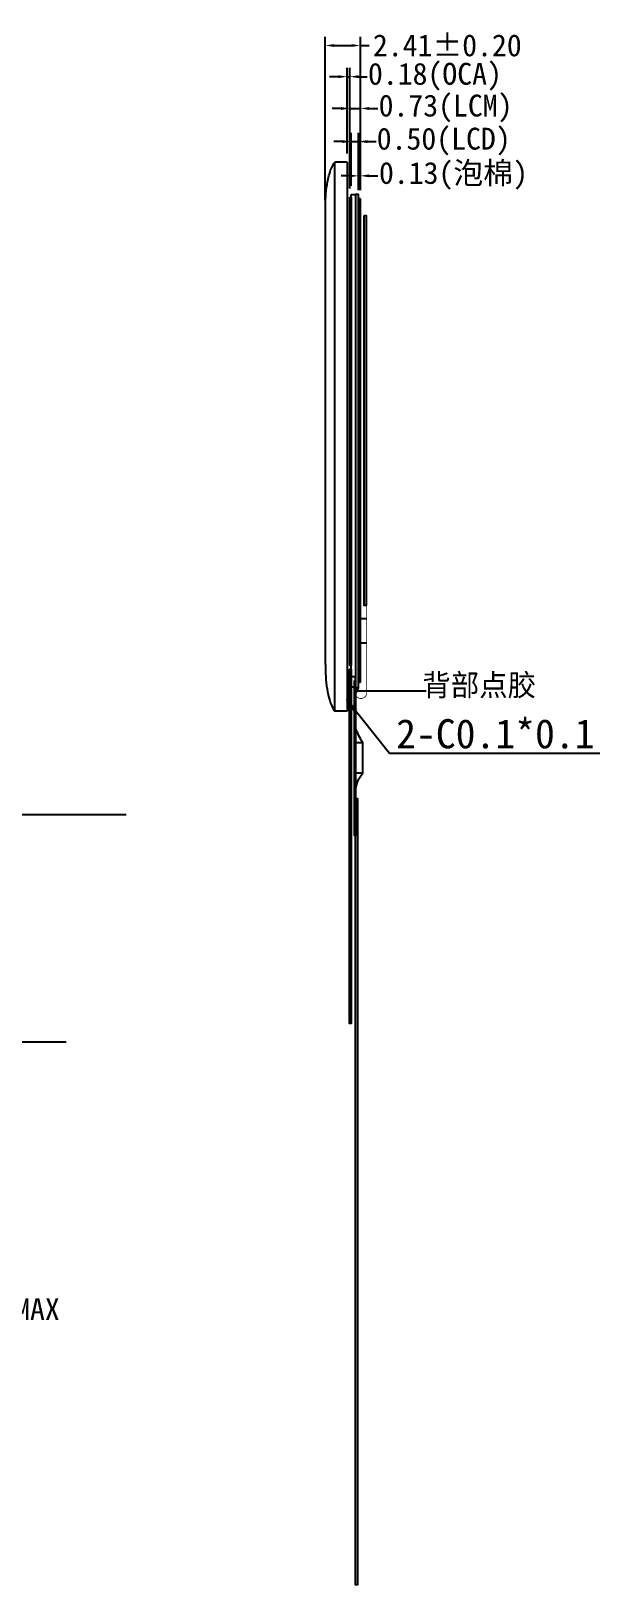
# Model space of a CAD drawing. Header units: millimetres. Extents: x 1387 to 2553, y -68 to 207.
# Drawn here: x 2346.7 to 2385.7, y -9.3 to 97.3 of the extents above; entities that cross this region are included whole.
import ezdxf

# ---------------------------------------------------------------- set-up
doc = ezdxf.new("R2010")
doc.units = ezdxf.units.MM
for name, color, linetype in [('COF', 4, 'Continuous'), ('DIM', 3, 'Continuous'), ('DIM（标注）', 3, 'Continuous'), ('MFPC', 7, 'Continuous'), ('Panel', 7, 'Continuous'), ('POL', 4, 'Continuous'), ('TPFPC', 7, 'Continuous')]:
    doc.layers.add(name, color=color, linetype=linetype)
doc.styles.add('NOTE', font='ROMANS.shx', dxfattribs={"width": 0.8, "bigfont": 'EXTFONT.shx'})
doc.styles.add('宋体', font='')
doc.styles.get('宋体').set_extended_font_data('SimSun')
doc.dimstyles.new('RG', dxfattribs={"dimtxt": 2, "dimasz": 1, "dimexe": 0.5, "dimexo": 0.3, "dimgap": 0.3, "dimtad": 0, "dimzin": 1, "dimdsep": 46, "dimtxsty": '宋体', "dimcen": 2.5, "dimclrd": 256, "dimclre": 256, "dimclrt": 256, "dimadec": 0, "dimazin": 2, "dimtfac": 1, "dimtmove": 0, "dimatfit": 3, "dimfxl": 1, "dimarcsym": 0})
doc.dimstyles.get("Standard").update_dxf_attribs({"dimtxt": 0.18, "dimasz": 0.18, "dimexe": 0.18, "dimexo": 0.0625, "dimgap": 0.09, "dimtad": 0, "dimtih": 1, "dimtoh": 1, "dimdec": 4, "dimzin": 0, "dimdsep": 46, "dimtxsty": 'Standard', "dimcen": 0.09, "dimadec": 0, "dimazin": 0, "dimtfac": 1, "dimtdec": 4, "dimtofl": 0, "dimtmove": 0, "dimatfit": 3, "dimfxl": 1, "dimtolj": 1, "dimtzin": 0, "dimarcsym": 0})
doc.dimstyles.new('STANDARD$0', dxfattribs={"dimtxt": 2, "dimasz": 2, "dimexe": 0.4, "dimexo": 0.4, "dimgap": 0.4, "dimtad": 1, "dimzin": 0, "dimdsep": 46, "dimtxsty": '宋体', "dimcen": 0.4, "dimclrd": 256, "dimclre": 256, "dimclrt": 256, "dimadec": 0, "dimazin": 0, "dimtfac": 1, "dimtofl": 0, "dimtmove": 0, "dimatfit": 3, "dimfxl": 1, "dimtolj": 1, "dimtzin": 0, "dimarcsym": 0})
doc.dimstyles.new('STANDARD$7', dxfattribs={"dimtxt": 1.5, "dimasz": 1.25, "dimexe": 0.25, "dimexo": 0.25, "dimgap": 0.25, "dimtad": 0, "dimzin": 0, "dimdsep": 46, "dimtxsty": 'NOTE', "dimcen": 0.5, "dimclrd": 256, "dimclre": 5, "dimclrt": 256, "dimazin": 0, "dimtfac": 1, "dimtmove": 0, "dimatfit": 1, "dimfxl": 1, "dimtolj": 1, "dimtzin": 0, "dimarcsym": 0})

# ---------------------------------------------------------------- blocks, each defined once
blk = doc.blocks.new('lalioouu')
at = {"layer": 'Panel', "color": 150}
for p, q in [((583.02, 180.85, 0.22), (582.72, 180.85, 0.22)), ((582.72, 180.85, 0.22), (582.72, 180.17, 0.22)), ((582.72, 180.17, 0.22), (582.95, 180.17, 0.22)), ((582.95, 180.17, 0.22), (582.95, 180.61, 0.22)), ((582.95, 180.61, 0.22), (583.02, 180.61, 0.22)), ((583.02, 180.61, 0.22), (583.02, 180.85, 0.22))]:
    blk.add_line(p, q, dxfattribs=at)
blk = doc.blocks.new('adggg')
at = {"layer": 'Panel', "color": 171}
for p, q in [((583.22, 180.11, 0.22), (583.02, 180.11, 0.22)), ((583.02, 180.11, 0.22), (583.02, 179.66, 0.22)), ((583.02, 179.66, 0.22), (583.22, 180.11, 0.22))]:
    blk.add_line(p, q, dxfattribs=at)
blk = doc.blocks.new('FSG SS')
at = {"color": 4, "linetype": 'Continuous'}
for p, q in [((2239.33, 29.13), (2239.33, 66.78)), ((2240.18, 66.78), (2239.33, 66.78)), ((2240.18, 66.78), (2240.18, 29.13)), ((2238.68, 32.33), (2238.68, 63.58)), ((2240.18, 29.13), (2239.33, 29.13))]:
    blk.add_line(p, q, dxfattribs=at)
for points in [[(2238.68, 63.58), (2238.68, 64.14), (2238.72, 64.97), (2238.95, 66.05), (2239.17, 66.56), (2239.33, 66.78)], [(2238.68, 32.33), (2238.68, 31.78), (2238.72, 30.95), (2238.95, 29.87), (2239.17, 29.36), (2239.33, 29.13)]]:
    blk.add_open_spline(points, degree=3, knots=[0, 0, 0, 0, 0.505514, 0.751937, 1, 1, 1, 1], dxfattribs=at)
blk = doc.blocks.new('*D100')
at = {"layer": 'Defpoints', "color": 0, "linetype": 'Continuous'}
for p in [(2369.28, 91.96), (2368.55, 85.88, 0.22), (2369.28, 85.76, 0.22)]:
    blk.add_point(p, dxfattribs=at)
at = {"layer": 'DIM（标注）', "linetype": 'Continuous', "lineweight": -2}
for p, q in [((2367.95, 91.96), (2367.35, 91.96)), ((2368.55, 86.48), (2368.55, 92.56)), ((2368.55, 91.96), (2369.28, 91.96)), ((2369.28, 86.36), (2369.28, 92.56)), ((2369.88, 91.96), (2370.48, 91.96))]:
    blk.add_line(p, q, dxfattribs=at)
at = {"layer": 'DIM（标注）', "linetype": 'Continuous'}
for points in [[(2367.95, 92.06), (2367.95, 91.86), (2368.55, 91.96)], [(2369.88, 92.06), (2369.88, 91.86), (2369.28, 91.96)]]:
    blk.add_solid(points, dxfattribs=at)
at = {"layer": 'DIM（标注）', "linetype": 'Continuous', "insert": (2375.12, 91.96), "char_height": 1.5, "attachment_point": 5, "style": '宋体'}
blk.add_mtext('0.73(LCM)', dxfattribs=at)
blk = doc.blocks.new('*D101')
at = {"layer": 'Defpoints', "color": 0, "linetype": 'Continuous'}
for p in [(2369.28, 87.34), (2369.15, 85.76, 0.22), (2369.28, 85.76, 0.22)]:
    blk.add_point(p, dxfattribs=at)
at = {"layer": 'DIM（标注）', "linetype": 'Continuous', "lineweight": -2}
for p, q in [((2369.15, 86.36), (2369.15, 87.94)), ((2369.28, 86.36), (2369.28, 87.94)), ((2368.55, 87.34), (2367.95, 87.34)), ((2369.15, 87.34), (2369.28, 87.34)), ((2369.88, 87.34), (2370.48, 87.34))]:
    blk.add_line(p, q, dxfattribs=at)
at = {"layer": 'DIM（标注）', "linetype": 'Continuous'}
for points in [[(2368.55, 87.44), (2368.55, 87.24), (2369.15, 87.34)], [(2369.88, 87.44), (2369.88, 87.24), (2369.28, 87.34)]]:
    blk.add_solid(points, dxfattribs=at)
at = {"layer": 'DIM（标注）', "linetype": 'Continuous', "insert": (2375.66, 87.34), "char_height": 1.5, "attachment_point": 5, "style": '宋体'}
blk.add_mtext('0.13({\\fSimSun|b0|i0|c134|p2;泡棉})', dxfattribs=at)
blk = doc.blocks.new('*D98')
at = {"layer": 'Defpoints', "color": 0, "linetype": 'Continuous'}
for p in [(2368.55, 94.14), (2368.37, 88.28, 2.67), (2368.55, 85.88, 2.67)]:
    blk.add_point(p, dxfattribs=at)
at = {"layer": 'DIM（标注）', "linetype": 'Continuous', "lineweight": -2}
for p, q in [((2367.77, 94.14), (2367.17, 94.14)), ((2368.37, 88.88), (2368.37, 94.74)), ((2368.37, 94.14), (2368.55, 94.14)), ((2368.55, 86.48), (2368.55, 94.74)), ((2369.15, 94.14), (2369.75, 94.14))]:
    blk.add_line(p, q, dxfattribs=at)
at = {"layer": 'DIM（标注）', "linetype": 'Continuous'}
for points in [[(2367.77, 94.24), (2367.77, 94.04), (2368.37, 94.14)], [(2369.15, 94.24), (2369.15, 94.04), (2368.55, 94.14)]]:
    blk.add_solid(points, dxfattribs=at)
at = {"layer": 'DIM（标注）', "linetype": 'Continuous', "insert": (2374.39, 94.14), "char_height": 1.5, "attachment_point": 5, "style": '宋体'}
blk.add_mtext('0.18(OCA)', dxfattribs=at)
blk = doc.blocks.new('*D99')
at = {"layer": 'Defpoints', "color": 0, "linetype": 'Continuous'}
for p in [(2369.28, 96.28), (2369.28, 85.76, 2.67), (2366.87, 85.08, 2.67)]:
    blk.add_point(p, dxfattribs=at)
at = {"layer": 'DIM（标注）', "linetype": 'Continuous', "lineweight": -2}
for p, q in [((2366.87, 85.68), (2366.87, 96.88)), ((2367.47, 96.28), (2368.68, 96.28)), ((2369.28, 86.36), (2369.28, 96.88)), ((2369.28, 96.28), (2369.89, 96.28))]:
    blk.add_line(p, q, dxfattribs=at)
at = {"layer": 'DIM（标注）', "linetype": 'Continuous'}
for points in [[(2367.47, 96.38), (2367.47, 96.18), (2366.87, 96.28)], [(2368.68, 96.38), (2368.68, 96.18), (2369.28, 96.28)]]:
    blk.add_solid(points, dxfattribs=at)
at = {"layer": 'DIM（标注）', "linetype": 'Continuous', "insert": (2375.24, 96.28), "char_height": 1.5, "attachment_point": 5, "style": '宋体'}
blk.add_mtext('2.41±0.20', dxfattribs=at)
blk = doc.blocks.new('*D102')
at = {"layer": 'Defpoints', "color": 0, "linetype": 'Continuous'}
for p in [(2369.15, 89.69), (2368.65, 86.06, 2.67), (2369.15, 86.06, 2.67)]:
    blk.add_point(p, dxfattribs=at)
at = {"layer": 'DIM（标注）', "linetype": 'Continuous', "lineweight": -2}
for p, q in [((2368.05, 89.69), (2367.45, 89.69)), ((2368.65, 86.66), (2368.65, 90.29)), ((2368.65, 89.69), (2369.15, 89.69)), ((2369.15, 86.66), (2369.15, 90.29)), ((2369.75, 89.69), (2370.35, 89.69))]:
    blk.add_line(p, q, dxfattribs=at)
at = {"layer": 'DIM（标注）', "linetype": 'Continuous'}
for points in [[(2368.05, 89.79), (2368.05, 89.59), (2368.65, 89.69)], [(2369.75, 89.79), (2369.75, 89.59), (2369.15, 89.69)]]:
    blk.add_solid(points, dxfattribs=at)
at = {"layer": 'DIM（标注）', "linetype": 'Continuous', "insert": (2374.99, 89.69), "char_height": 1.5, "attachment_point": 5, "style": '宋体'}
blk.add_mtext('0.50(LCD)', dxfattribs=at)

msp = doc.modelspace()

# ---------------------------------------------------------------- linework, layer by layer
for p, q in [((2369.282, 85.758, 2.674), (2369.152, 85.758, 2.674)), ((2369.282, 52.608, 2.674), (2369.282, 85.758, 2.674)), ((2369.152, 52.608, 2.674), (2369.282, 52.608, 2.674))]:
    msp.add_line(p, q)
at = {"color": 2}
for p, q in [((2369.277, 55.278, 2.674), (2369.277, 56.948, 2.674)), ((2369.712, 56.948, 2.674), (2369.312, 56.948, 2.674)), ((2369.677, 55.278, 2.674), (2369.277, 55.278, 2.674))]:
    msp.add_line(p, q, dxfattribs=at)
at = {"color": 2, "const_width": 0.05, "elevation": 2.674}
msp.add_lwpolyline([(2368.917, 52.738), (2368.917, 51.888, 1), (2369.712, 51.888), (2369.712, 53.115), (2369.712, 53.591), (2369.712, 60.428)], format="xyb", dxfattribs=at)
at = {"layer": 'COF', "elevation": 2.674}
msp.add_lwpolyline([(2368.882, 52.738), (2368.952, 52.738), (2368.952, 42.094), (2368.882, 42.094)], close=True, dxfattribs=at)
at = {"layer": 'COF', "color": 132, "elevation": 2.674}
for points in [[(2369.456, 48.454, -0.0526312), (2368.952, 49.454)], [(2368.952, 45.194, -0.1589225), (2369.456, 46.394)]]:
    msp.add_lwpolyline(points, format="xyb", dxfattribs=at)
at = {"layer": 'COF', "color": 1, "elevation": 2.674}
msp.add_lwpolyline([(2368.952, 46.394), (2369.456, 46.394), (2369.456, 48.454), (2368.952, 48.454)], close=True, dxfattribs=at)
at = {"layer": 'MFPC', "color": 2, "elevation": 2.674}
for points in [[(2369.547, 84.619), (2369.677, 84.619), (2369.677, 57.878), (2369.547, 57.878)], [(2368.952, 44.643), (2369.082, 44.643), (2369.082, -9.303), (2368.952, -9.303)]]:
    msp.add_lwpolyline(points, close=True, dxfattribs=at)
at = {"layer": 'Panel', "elevation": 2.674}
for points in [[(2368.652, 86.058), (2368.952, 86.058), (2368.952, 52.978), (2368.652, 52.978)], [(2368.952, 52.238), (2369.152, 52.238), (2369.152, 86.058), (2368.952, 86.058)]]:
    msp.add_lwpolyline(points, close=True, dxfattribs=at)
at = {"layer": 'POL', "elevation": 2.674}
msp.add_lwpolyline([(2368.548, 85.878), (2368.652, 85.878), (2368.652, 53.762), (2368.548, 53.762)], close=True, dxfattribs=at)
at = {"layer": 'TPFPC', "color": 30, "elevation": 2.674}
msp.add_lwpolyline([(2368.522, 53.503), (2368.652, 53.503), (2368.652, 29.213), (2368.522, 29.213)], close=True, dxfattribs=at)

# ---------------------------------------------------------------- block references
at = {"color": 7}
msp.add_blockref('FSG SS', (128.196, 21.488, 2.674), dxfattribs=at)
at = {"layer": 'Panel'}
for name in ['lalioouu', 'adggg']:
    msp.add_blockref(name, (1785.929, -127.876, 2.455), dxfattribs=at)

# ---------------------------------------------------------------- texts
at = {"layer": 'DIM', "insert": (2381.323, 53.167, 2.455), "char_height": 1.5, "width": 9.73713, "attachment_point": 3}
msp.add_mtext('背部点胶', dxfattribs=at)
at = {"layer": 'DIM', "attachment_point": 1, "style": '宋体'}
for s, width, insert, char_height in [('2-C0.1*0.1', 16.86434, (2371.73, 50.076, 2.674), 2), ('TP器件区\\P贴绝缘胶\\P0.85MAX', 2.81464, (2341.52, 30.367), 1.5)]:
    msp.add_mtext_dynamic_manual_height_columns(s, width=width, gutter_width=12.5, heights=[0], dxfattribs=dict(at, insert=insert, char_height=char_height))

# ---------------------------------------------------------------- dimensions: what is measured, and where the dimension line sits
at = {"layer": 'DIM（标注）', "linetype": 'Continuous'}
dim = msp.add_linear_dim(base=(2369.282, 96.285), p1=(2366.873, 85.078, 2.674), p2=(2369.282, 85.758, 2.674), dimstyle='STANDARD$0', override={"dimtxt": 1.5, "dimasz": 0.6, "dimexe": 0.6, "dimexo": 0.6, "dimgap": 0.1, "dimtad": 0, "dimcen": 2.5, "dimtol": 1, "dimlim": 0, "dimtp": 0.2, "dimtm": 0.2, "dimtofl": 1, "dimtolj": 0}, dxfattribs=at)
dim.commit()
dim.dimension.update_dxf_attribs({"geometry": '*D99', "text_midpoint": (2375.241, 96.285), "dimtype": 160})
for base, p1, p2, text, picture, middle in [((2368.547781429, 94.140656344), (2368.372781429, 88.277785947, 2.673690095), (2368.547781429, 85.877785947, 2.673690095), '<>(OCA)', '*D98', (2374.38968087, 94.140656344)), ((2369.282, 91.955, 2.455), (2368.548, 85.878, 2.674), (2369.282, 85.758, 2.674), '<>(LCM)', '*D100', (2375.124, 91.955, 2.455)), ((2369.152, 89.692), (2368.652, 86.058, 2.674), (2369.152, 86.058, 2.674), '<>(LCD)', '*D102', (2374.994, 89.692)), ((2369.282, 87.342, 2.455), (2369.152, 85.758, 2.674), (2369.282, 85.758, 2.674), '<>({\\fSimSun|b0|i0|c134|p2;泡棉})', '*D101', (2375.66, 87.342, 2.455))]:
    dim = msp.add_linear_dim(base=base, p1=p1, p2=p2, text=text, dimstyle='STANDARD$0', override={"dimtxt": 1.5, "dimasz": 0.6, "dimexe": 0.6, "dimexo": 0.6, "dimgap": 0.1, "dimtad": 0, "dimcen": 2.5, "dimtofl": 1, "dimtolj": 0}, dxfattribs=at)
    dim.commit()
    dim.dimension.update_dxf_attribs({"geometry": picture, "text_midpoint": middle, "dimtype": 160})

# ---------------------------------------------------------------- leaders
at = {"layer": 'DIM'}
for points, dimstyle, override in [([(2368.318, 51.448, 2.674), (2371.281, 47.752, 2.674), (2385.703, 47.752, 2.674)], 'RG', {"dimgap": 0.3, "dimtad": 0, "dimfxl": 0.2}), ([(2369.052, 52.012, 2.674), (2373.799, 52.012, 2.674)], 'Standard', {"dimgap": 0.3, "dimtad": 0})]:
    msp.add_leader(points, dimstyle=dimstyle, override=override, dxfattribs=at)
at = {"layer": 'DIM', "color": 5}
for points in [[(2335.268, 40.563), (2338.967, 43.535), (2353.209, 43.535)], [(2337.515, 32.135), (2341.212, 27.956), (2349.099, 27.956)]]:
    msp.add_leader(points, dimstyle='STANDARD$7', dxfattribs=at)

doc.saveas('drawing.dxf')
